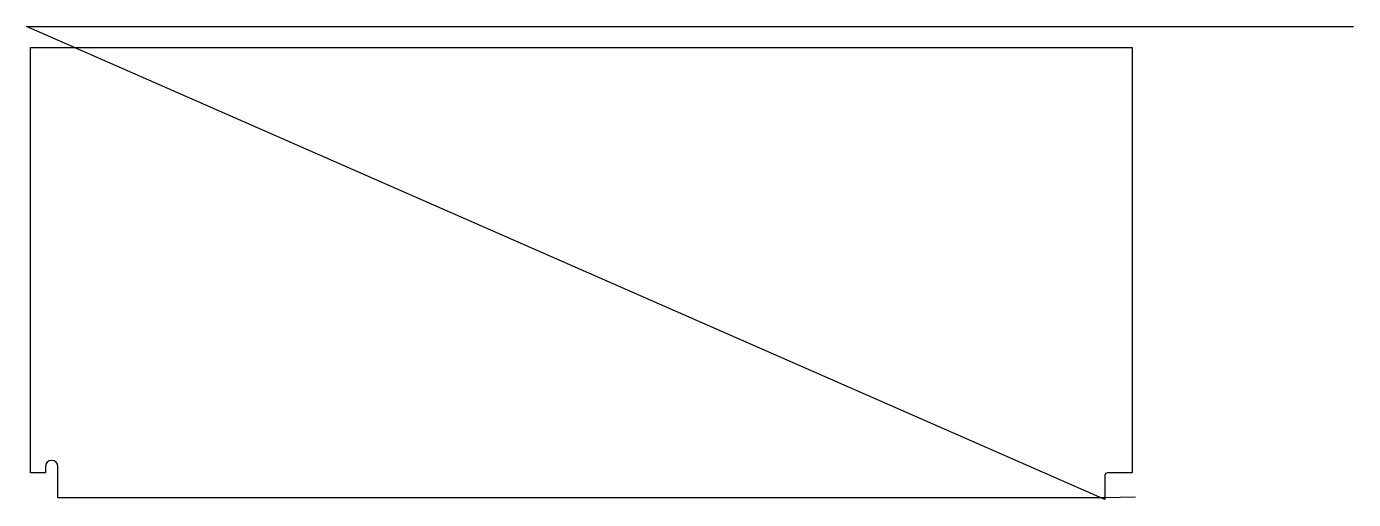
# Model space of a CAD drawing. Header units: metres. Extents: x 0 to 2664, y 4 to 955.
import ezdxf

# ---------------------------------------------------------------- set-up
doc = ezdxf.new("R2010")
doc.units = ezdxf.units.M

msp = doc.modelspace()

# ---------------------------------------------------------------- linework, layer by layer
at = {"layer": 'TOOL_0'}
for p, q in [((2165.107, 4.367), (0, 955.031)), ((0, 955.031), (1, 955.031)), ((1, 955.031), (0, 955.031)), ((0, 955.031), (1, 955.031)), ((1, 955.031), (2663, 955.031)), ((2663, 955.031), (2664, 955.031)), ((8, 58.001), (8, 913.001)), ((8, 913.001), (2220, 913.001)), ((2220, 913.001), (2220, 58.001)), ((38, 58.001), (8, 58.001)), ((38, 70.501), (38, 58.001)), ((63, 8.001), (63, 70.501)), ((2220, 58.001), (2170, 58.001)), ((2165, 53.001), (2165, 8.001)), ((2165, 8.001), (63, 8.001)), ((2226.409, 9.111), (2165, 8.001)), ((2165, 8.001), (2165.107, 4.367))]:
    msp.add_line(p, q, dxfattribs=at)
for centre, radius, start in [((50.5, 70.501), 12.5, 0), ((2170, 53.001), 5, 90)]:
    msp.add_arc(centre, radius, start, 180, dxfattribs=at)

doc.saveas('drawing.dxf')
